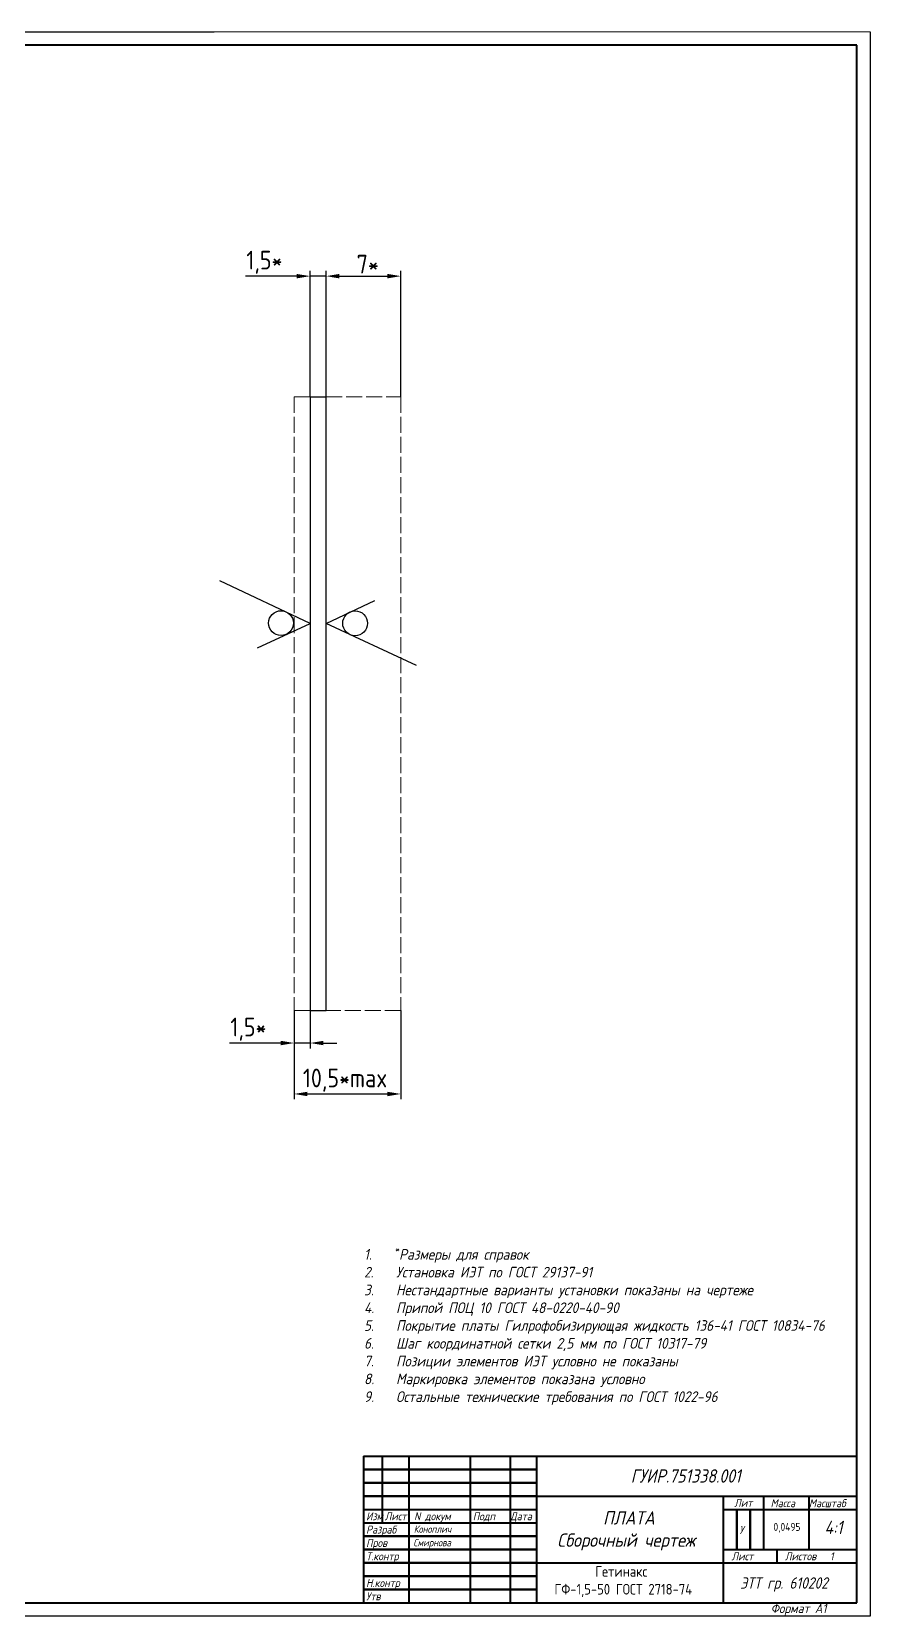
# Model space of a CAD drawing. Header units: millimetres. Extents: x 255 to 1987, y -1 to 775.
# Drawn here: x 781 to 1095, y -1 to 593 of the extents above; entities that cross this region are included whole.
import ezdxf

# ---------------------------------------------------------------- set-up
doc = ezdxf.new("R2010")
doc.units = ezdxf.units.MM
doc.header["$LTSCALE"] = 0.5
doc.linetypes.add('ACAD_ISO02W100', pattern=[15, 12, -3])
doc.linetypes.add('осевая2', pattern=[28.575, 19.05, -3.175, 3.175, -3.175])
doc.layers.get('0').update_dxf_attribs({"lineweight": 60})
for name, color, linetype in [('1-оси', 1, 'осевая2'), ('KeepOutLayer', 6, 'Continuous'), ('RAHMEN025', 7, 'Continuous')]:
    doc.layers.add(name, color=color, linetype=linetype)
doc.layers.add('2-штриховка', color=7, linetype='ACAD_ISO02W100', true_color=0x00c7c7)
doc.layers.add('TXT', color=220, linetype='Continuous', lineweight=20)
doc.layers.add('Рамка', color=7, linetype='Continuous', lineweight=60)
doc.styles.get("Standard").update_dxf_attribs({"font": 'isocpeui.ttf', "width": 0.9})
doc.dimstyles.new('Standart', dxfattribs={"dimtxt": 5, "dimasz": 5, "dimexe": 2, "dimexo": 0, "dimgap": 1, "dimtad": 1, "dimtoh": 1, "dimdec": 0, "dimtxsty": 'Standard', "dimcen": 2.5, "dimadec": 0, "dimazin": 0, "dimtfac": 1, "dimtdec": 0, "dimtmove": 0, "dimatfit": 3, "dimldrblk": 'DOTSMALL', "dimfxl": 1, "dimarcsym": 0})

# ---------------------------------------------------------------- blocks, each defined once
blk = doc.blocks.new('*D79')
at = {"color": 0, "lineweight": -2, "transparency": 16777216}
for p, q in [((879, 226.48), (879, 193.2)), ((919, 226.48), (919, 193.2)), ((884, 195.2), (914, 195.2))]:
    blk.add_line(p, q, dxfattribs=at)
at = {"color": 0, "lineweight": 20, "transparency": 16777216}
for points in [[(884, 196.03), (884, 194.37), (879, 195.2)], [(914, 196.03), (914, 194.37), (919, 195.2)]]:
    blk.add_solid(points, dxfattribs=at)
at = {"color": 0, "lineweight": 20, "transparency": 16777216, "insert": (898.1, 200.39), "char_height": 5, "attachment_point": 5}
blk.add_mtext('{\\fGOST type B|b0|i0|c0|p34;\\H1.4x;10,5\\fGOST type B|b0|i0|c204|p34;*\\fGOST type B|b0|i0|c0|p34;max}', dxfattribs=at)
blk = doc.blocks.new('_DotSmall')
at = {"color": 0, "linetype": 'ByBlock', "const_width": 0.5}
blk.add_lwpolyline([(-0.0625, 0, 1), (0.0625, 0, 1)], format="xyb", close=True, dxfattribs=at)
blk = doc.blocks.new('*D80')
at = {"color": 0, "lineweight": -2, "transparency": 16777216}
for p, q in [((879, 226.48), (879, 212.3)), ((885, 226.48), (885, 212.3)), ((874, 214.3), (854.74, 214.3)), ((885, 214.3), (879, 214.3)), ((890, 214.3), (895, 214.3))]:
    blk.add_line(p, q, dxfattribs=at)
at = {"color": 0, "lineweight": 20, "transparency": 16777216}
for points in [[(874, 215.13), (874, 213.47), (879, 214.3)], [(890, 215.13), (890, 213.47), (885, 214.3)]]:
    blk.add_solid(points, dxfattribs=at)
at = {"color": 0, "lineweight": 20, "transparency": 16777216, "insert": (861.87, 219.49), "char_height": 5, "attachment_point": 5}
blk.add_mtext('{\\fGOST type B|b0|i0|c0|p34;\\H1.4x;1,5\\fGOST type B|b0|i0|c204|p34;*}', dxfattribs=at)
blk = doc.blocks.new('*D81')
at = {"color": 0, "lineweight": -2, "transparency": 16777216}
for p, q in [((891, 456.48), (891, 503.77)), ((896, 501.77), (914, 501.77)), ((919, 456.48), (919, 503.77))]:
    blk.add_line(p, q, dxfattribs=at)
at = {"color": 0, "lineweight": 20, "transparency": 16777216}
for points in [[(896, 502.6), (896, 500.93), (891, 501.77)], [(914, 502.6), (914, 500.93), (919, 501.77)]]:
    blk.add_solid(points, dxfattribs=at)
at = {"color": 0, "lineweight": 20, "transparency": 16777216, "insert": (906.6, 506.27), "char_height": 5, "attachment_point": 5}
blk.add_mtext('{\\fGOST type B|b0|i0|c0|p34;\\H1.4x;7\\fGOST type B|b0|i0|c204|p34;*}', dxfattribs=at)
blk = doc.blocks.new('*D82')
at = {"color": 0, "lineweight": -2, "transparency": 16777216}
for p, q in [((880, 501.77), (860.74, 501.77)), ((885, 456.48), (885, 503.77)), ((891, 501.77), (885, 501.77)), ((891, 456.48), (891, 503.77)), ((896, 501.77), (901, 501.77))]:
    blk.add_line(p, q, dxfattribs=at)
at = {"color": 0, "lineweight": 20, "transparency": 16777216}
for points in [[(880, 502.6), (880, 500.93), (885, 501.77)], [(896, 502.6), (896, 500.93), (891, 501.77)]]:
    blk.add_solid(points, dxfattribs=at)
at = {"color": 0, "lineweight": 20, "transparency": 16777216, "insert": (867.87, 506.96), "char_height": 5, "attachment_point": 5}
blk.add_mtext('{\\fGOST type B|b0|i0|c0|p34;\\H1.4x;1,5\\fGOST type B|b0|i0|c204|p34;*}', dxfattribs=at)

msp = doc.modelspace()

# ---------------------------------------------------------------- linework, layer by layer
at = {"color": 7, "lineweight": 40, "true_color": 0xffffff}
for p, q in [((1090, 588.41), (275, 588.41)), ((1090, 4.41), (1090, 588.41)), ((275, 4.41), (1090, 4.41))]:
    msp.add_line(p, q, dxfattribs=at)
at = {"color": 7, "true_color": 0xffffff}
for p, q in [((905, 54.41), (970, 54.41)), ((905, 49.41), (970, 49.41)), ((1045, 39.41), (1045, 24.41)), ((1050, 39.41), (1050, 24.41)), ((905, 29.41), (970, 29.41)), ((905, 24.41), (970, 24.41)), ((905, 14.41), (970, 14.41)), ((905, 9.41), (970, 9.41))]:
    msp.add_line(p, q, dxfattribs=at)
at = {"color": 7, "linetype": 'Continuous', "true_color": 0xffffff}
for p, q in [((905, 44.41), (970, 44.41)), ((970, 19.41), (905, 19.41))]:
    msp.add_line(p, q, dxfattribs=at)
at = {"color": 7, "lineweight": 40, "true_color": 0xffffff}
for points in [[(905, 59.41), (1090, 59.41)], [(905, 59.41), (905, 4.41)], [(912, 59.41), (912, 34.41)], [(922, 59.41), (922, 4.41)], [(945, 59.41), (945, 4.41)], [(960, 59.41), (960, 4.41)], [(970, 4.41), (970, 59.41)], [(970, 44.41), (1090, 44.41)], [(1040, 4.41), (1040, 44.41)], [(1055, 44.41), (1055, 25.41), (1055, 24.41)], [(1072, 44.41), (1072, 24.41)], [(905, 39.41), (970, 39.41)], [(1040, 39.41), (1090, 39.41)], [(905, 34.41), (970, 34.41)], [(1040, 24.41), (1090, 24.41)], [(1060, 24.41), (1060, 19.41)], [(970, 19.41), (1090, 19.41)]]:
    msp.add_lwpolyline(points, dxfattribs=at)
at = {"layer": '2-штриховка', "lineweight": 20}
for p, q in [((885, 456.48), (879, 456.48)), ((879, 456.48), (879, 226.48)), ((891, 456.48), (919, 456.48)), ((919, 456.48), (919, 226.48)), ((879, 226.48), (885, 226.48)), ((919, 226.48), (885, 226.48))]:
    msp.add_line(p, q, dxfattribs=at)
at = {"layer": 'KeepOutLayer', "lineweight": 30}
for p, q in [((885, 456.48), (885, 226.48)), ((885, 456.48), (891, 456.48)), ((891, 226.48), (891, 456.48)), ((885, 226.48), (891, 226.48))]:
    msp.add_line(p, q, dxfattribs=at)
at = {"layer": 'KeepOutLayer'}
for p, q in [((885, 371.6), (851.12, 387.62)), ((891, 371.53), (909.21, 380.15)), ((865.32, 362.44), (885, 371.6)), ((924.88, 355.76), (891, 371.53))]:
    msp.add_line(p, q, dxfattribs=at)
for centre in [(874.11, 371.71), (901.89, 371.65)]:
    msp.add_circle(centre, 4.65, dxfattribs=at)
at = {"layer": 'RAHMEN025', "color": 0}
for p, q in [((1095, 593.41), (1095, -0.59)), ((1095, -0.59), (255, -0.59))]:
    msp.add_line(p, q, dxfattribs=at)
at = {"layer": 'TXT', "color": 7, "true_color": 0xffffff}
msp.add_line((849, 593.41), (1095, 593.41), dxfattribs=at)
at = {"layer": 'Рамка', "color": 7, "lineweight": -2, "true_color": 0xffffff}
msp.add_line((255, 593.41), (849, 593.41), dxfattribs=at)

# ---------------------------------------------------------------- texts
at = {"color": 7, "true_color": 0xffffff, "width": 0.9}
for s, p in [('Лит', (1044, 40.41)), ('Масса', (1057.63, 40.31)), ('Масштаб', (1072, 40.31)), ('Изм', (906, 35.41)), ('Лист', (913, 35.41)), ('N докум', (924, 35.41)), ('Подп', (946, 35.41)), ('Дата', (960, 35.41)), ('Разраб', (906, 30.41)), ('у', (1046.17, 31.22)), ('Пров', (906, 25.41)), ('Т.контр', (906, 20.41)), ('Лист', (1043, 20.41)), ('Листов   1', (1063, 20.41)), ('Н.контр', (906, 10.41)), ('Утв', (906, 5.41))]:
    msp.add_text(s, height=3, dxfattribs=at).set_placement(p)
at = {"color": 7, "linetype": 'Continuous', "lineweight": 70, "true_color": 0xffffff, "width": 0.9}
msp.add_text('Формат А1', height=3.5, dxfattribs=at).set_placement((1057.66, 0.61))
at = {"attachment_point": 1}
for s, width, gutter_width, heights, insert, char_height in [('{\\fGOST type B|b0|i1|c204|p2;ГУИР\\fGOST type B|b0|i1|c0|p2;.\\fGOST type B|b0|i1|c204|p2;7\\fGOST type B|b0|i1|c0|p2;5\\fGOST type B|b0|i1|c204|p2;1338.\\fGOST type B|b0|i1|c0|p2;001}', 68.69, 50, [0], (1005.22, 54.51), 5), ('{\\fGOST type B|b0|i1|c204|p2;Коноплич}', 68.69, 50, [0], (923.87, 33.47), 2.7537), ('{\\fGOST type B|b0|i0|c204|p34;0,0495}', 13.6012, 12.5, [0], (1058.71, 34.43), 3), ('{\\fGOST type B|b0|i1|c0|p2;4:1}', 14.9252, 50, [0], (1077.83, 35.22), 5), ('{\\fGOST type B|b0|i1|c204|p2;Смирнова}', 68.69, 50, [0], (923.7, 28.4), 2.7537), ('{\\fGOST type B|b0|i0|c204|p34;       Гетинакс\\PГФ-\\fGOST type B|b0|i0|c0|p34;1,5\\fGOST type B|b0|i0|c204|p34;-50 ГОСТ 2718-74}', 61.5268, 12.5, [0], (976.59, 18.23), 4), ('{\\fGOST type B|b0|i1|c204|p2;ЭТТ гр. 61\\fGOST type B|b0|i1|c0|p2;02\\fGOST type B|b0|i1|c204|p2;0\\fGOST type B|b0|i1|c0|p2;2}', 52.8552, 50, [6.5], (1046.26, 14.01), 4.23984)]:
    msp.add_mtext_dynamic_manual_height_columns(s, width=width, gutter_width=gutter_width, heights=heights, dxfattribs=dict(at, insert=insert, char_height=char_height))
at = {"color": 7, "lineweight": 20, "true_color": 0xffffff, "insert": (977.64, 38.79), "char_height": 5, "width": 76.0381, "attachment_point": 1}
msp.add_mtext('      ПЛАТА \\PСборочный чертеж ', dxfattribs=at)
at = {"layer": '1-оси', "color": 0, "lineweight": -2, "insert": (901.23, 138.44), "char_height": 4, "attachment_point": 1}
msp.add_mtext_dynamic_manual_height_columns('\\A1;\\pi-6.8328,l10.833,t10.833;1.^I  {\\H0.7x;\\S*^ ;}Размеры для справок\\P\\pi-12,l16,t16;2.^IУстановка ИЭТ по ГОСТ 29137-91\\P3.^IНестандартные варианты установки показаны на чертеже \\P{\\A0;4.^IПрипой ПОЦ 10 ГОСТ 48-0220-40-90\\P5.^IПокрытие платы Гилрофобизирующая жидкость 136-41 ГОСТ 10834-76}\\P6.^IШаг координатной сетки 2,5 мм по ГОСТ 10317-79\\P7.^IПозиции элементов ИЭТ условно не показаны\\P8.^IМаркировка элементов показана условно{\\A0; \\P9.^IОстальные технические требования по ГОСТ 1022-96}', width=173, gutter_width=50, heights=[0], dxfattribs=at)

# ---------------------------------------------------------------- dimensions: what is measured, and where the dimension line sits
at = {"lineweight": 20}
for base, p1, p2, text, picture, middle in [((891, 501.77), (885, 456.48), (891, 456.48), '{\\fGOST type B|b0|i0|c0|p34;\\H1.4x;1,5\\fGOST type B|b0|i0|c204|p34;*}', '*D82', (867.87, 501.77)), ((919, 501.77), (891, 456.48), (919, 456.48), '{\\fGOST type B|b0|i0|c0|p34;\\H1.4x;7\\fGOST type B|b0|i0|c204|p34;*}', '*D81', (906.6, 501.77)), ((879, 214.3), (885, 226.48), (879, 226.48), '{\\fGOST type B|b0|i0|c0|p34;\\H1.4x;1,5\\fGOST type B|b0|i0|c204|p34;*}', '*D80', (861.87, 214.3)), ((919, 195.2), (879, 226.48), (919, 226.48), '{\\fGOST type B|b0|i0|c0|p34;\\H1.4x;10,5\\fGOST type B|b0|i0|c204|p34;*\\fGOST type B|b0|i0|c0|p34;max}', '*D79', (898.1, 195.2))]:
    dim = msp.add_linear_dim(base=base, p1=p1, p2=p2, text=text, dimstyle='Standart', dxfattribs=at)
    dim.commit()
    dim.dimension.update_dxf_attribs({"geometry": picture, "text_midpoint": middle, "dimtype": 160})

doc.saveas('drawing.dxf')
